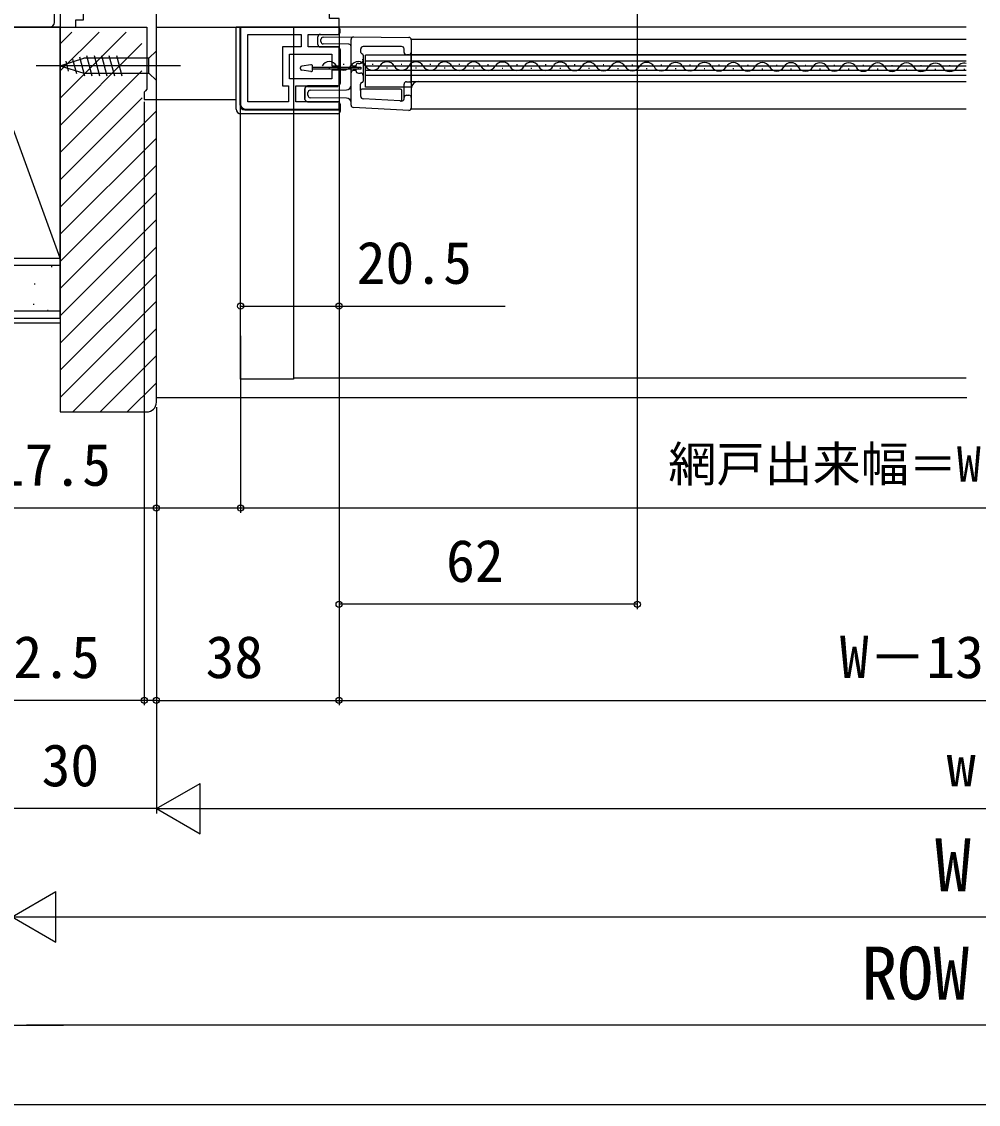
# Model space of a CAD drawing. Units: millimetres, scale not verified. Extents: x -525 to 525, y -783 to 779.
# Drawn here: x -101 to 97.9, y -782.7 to -557.5 of the extents above; entities that cross this region are included whole.
import ezdxf
from ezdxf.enums import TextEntityAlignment as Align

# ---------------------------------------------------------------- set-up
doc = ezdxf.new("R2010")
doc.units = ezdxf.units.MM
doc.header["$LTSCALE"] = 4
for name, color, linetype in [('0-2_YKK_11', 7, 'Continuous'), ('0-4_YKK_12', 2, 'Continuous'), ('0-5_YKK_13', 4, 'Continuous'), ('0-7_YKK_D', 6, 'Continuous'), ('0-8_YKK_ZWAK', 7, 'Continuous'), ('0-9_YSS_K', 3, 'Continuous'), ('0-A_YSS_KE', 3, 'Continuous')]:
    doc.layers.add(name, color=color, linetype=linetype)
doc.styles.add('ＭＳ ゴシック', font='')
doc.styles.get('ＭＳ ゴシック').set_extended_font_data('MS Gothic')

msp = doc.modelspace()

# ---------------------------------------------------------------- linework, layer by layer
at = {"layer": '0-2_YKK_11'}
for points in [[(-103, -444.7), (-103, -505.3), (-131, -505.3), (-131, -508.7), (-129.1, -508.7), (-128.6, -508.2), (-128.1, -507.7), (-103, -507.7), (-103, -558.7), (-98.758, -558.7), (-98.575, -558.58), (-98.025, -558.58), (-97.842, -558.7), (-95.2, -558.7)], [(-94.2, -557.7), (-94.2, -554.8), (-88.2, -554.8), (-88.2, -557.2), (-89.8, -557.2), (-89.8, -558.7), (-75, -558.7), (-75, -571.608), (-75.25, -571.904), (-75.5, -572.2), (-75.5, -573.7), (-73, -573.7), (-73, -558.7), (-35, -558.7), (-35, -556.9), (-37, -556.9), (-37, -548.7), (-40.3, -548.7)], [(-35, -558.7), (-55.5, -558.7), (-55.5, -574.7)], [(-54.5, -575.7), (-35, -575.7), (-35, -574.2), (-44, -574.2), (-44, -570.9), (-35, -570.9), (-35, -567.65), (-36.5, -567.65), (-36.5, -569.4), (-45.3, -569.4), (-45.3, -564.3), (-36.5, -564.3), (-36.5, -566.75), (-35, -566.75), (-35, -562.8), (-41.4, -562.8), (-41.4, -560.2), (-35, -560.2), (-35, -558.7)]]:
    msp.add_lwpolyline(points, dxfattribs=at)
msp.add_lwpolyline([(-54, -574.2), (-54, -560.2), (-42.9, -560.2), (-42.9, -562.8), (-46.8, -562.8), (-46.8, -570.9), (-45.5, -570.9), (-45.5, -574.2)], close=True, dxfattribs=at)
for centre, start, end in [((-95.2, -557.7), 270.00001, 359.99999), ((-54.5, -574.7), 180.00001, 269.99999)]:
    msp.add_arc(centre, 1, start, end, dxfattribs=at)
at = {"layer": '0-4_YKK_12'}
for p, q in [((-98.758, -558.7), (-97.842, -558.7)), ((-95.2, -558.7), (-89.3, -558.7)), ((95.388, -558.7), (-35.5, -558.7)), ((-20, -561.17), (-20, -575.67)), ((-20, -561.17), (95.388, -561.17)), ((95.388, -564.47), (-29.5, -564.47)), ((-29.5, -571.17), (-29.5, -564.47)), ((-20, -564.37), (95.388, -564.37)), ((-37.13, -567.098), (-36.93, -567.098)), ((-34.128, -566.345), (-33.928, -566.345)), ((-31.13, -567.112), (-30.93, -567.113)), ((-29.5, -565.67), (95.388, -565.67)), ((-29.5, -566.72), (95.388, -566.72)), ((-28.128, -566.359), (-27.928, -566.36)), ((-25.13, -567.127), (-24.93, -567.127)), ((-22.128, -566.374), (-21.928, -566.374)), ((-19.13, -567.141), (-18.93, -567.142)), ((-16.128, -566.388), (-15.928, -566.389)), ((-13.13, -567.156), (-12.93, -567.156)), ((-10.128, -566.403), (-9.928, -566.403)), ((-7.13, -567.17), (-6.93, -567.17)), ((-7.13, -567.17), (-6.93, -567.17)), ((-4.128, -566.417), (-3.928, -566.418)), ((-1.13, -567.184), (-0.93, -567.185)), ((1.872, -566.432), (2.072, -566.432)), ((4.87, -567.199), (5.07, -567.199)), ((7.871, -566.446), (8.071, -566.447)), ((10.87, -567.213), (11.07, -567.214)), ((13.871, -566.46), (14.071, -566.461)), ((16.87, -567.228), (17.07, -567.228)), ((19.871, -566.475), (20.071, -566.475)), ((22.87, -567.242), (23.07, -567.243)), ((25.871, -566.489), (26.071, -566.49)), ((28.87, -567.257), (29.07, -567.257)), ((31.871, -566.504), (32.071, -566.504)), ((34.87, -567.271), (35.07, -567.271)), ((37.871, -566.518), (38.071, -566.519)), ((40.87, -567.285), (41.07, -567.286)), ((43.871, -566.533), (44.071, -566.533)), ((46.87, -567.3), (47.07, -567.3)), ((49.871, -566.547), (50.071, -566.548)), ((52.87, -567.314), (53.07, -567.315)), ((55.871, -566.561), (56.071, -566.562)), ((58.87, -567.329), (59.07, -567.329)), ((61.871, -566.576), (62.071, -566.576)), ((64.869, -567.343), (65.069, -567.344)), ((67.871, -566.59), (68.071, -566.591)), ((70.869, -567.358), (71.069, -567.358)), ((73.871, -566.605), (74.071, -566.605)), ((76.869, -567.372), (77.069, -567.372)), ((79.871, -566.619), (80.071, -566.62)), ((82.869, -567.386), (83.069, -567.387)), ((85.871, -566.634), (86.071, -566.634)), ((88.869, -567.401), (89.069, -567.401)), ((91.871, -566.648), (92.071, -566.649)), ((94.869, -567.415), (95.069, -567.416)), ((-29.5, -567.62), (95.388, -567.62)), ((-29.5, -568.67), (95.388, -568.67)), ((-19.97, -571.17), (-29.5, -571.17)), ((-20, -569.97), (95.388, -569.97)), ((-73.5, -573.7), (-56.4, -573.7)), ((-20, -575.67), (95.388, -575.67)), ((95.388, -631.7), (-44.5, -631.7))]:
    msp.add_line(p, q, dxfattribs=at)
for centre, radius, start, end in [((-37.031, -567.556), 1.718, 29.06471, 150.65963), ((-34.027, -565.887), 1.718, 209.06471, 330.65963), ((-31.031, -567.571), 1.718, 29.06471, 150.65963), ((-28.027, -565.901), 1.718, 209.06471, 330.65963), ((-25.031, -567.585), 1.718, 29.06471, 150.65963), ((-22.027, -565.916), 1.718, 209.06471, 330.65963), ((-19.031, -567.6), 1.718, 29.06471, 150.65963), ((-16.027, -565.93), 1.718, 209.06471, 330.65963), ((-13.031, -567.614), 1.718, 29.06471, 150.65963), ((-10.027, -565.945), 1.718, 209.06471, 330.65963), ((-7.031, -567.629), 1.718, 29.06471, 150.65963), ((-4.027, -565.959), 1.718, 209.06471, 330.65963), ((-1.031, -567.643), 1.718, 29.06471, 150.65963), ((1.973, -565.973), 1.718, 209.06471, 330.65963), ((4.969, -567.657), 1.718, 29.06471, 150.65963), ((7.973, -565.988), 1.718, 209.06471, 330.65963), ((10.969, -567.672), 1.718, 29.06471, 150.65963), ((13.973, -566.002), 1.718, 209.06471, 330.65963), ((16.969, -567.686), 1.718, 29.06471, 150.65963), ((19.973, -566.017), 1.718, 209.06471, 330.65963), ((22.969, -567.701), 1.718, 29.06471, 150.65963), ((25.973, -566.031), 1.718, 209.06471, 330.65963), ((28.969, -567.715), 1.718, 29.06471, 150.65963), ((31.973, -566.046), 1.718, 209.06471, 330.65963), ((34.968, -567.73), 1.718, 29.06471, 150.65963), ((37.973, -566.06), 1.718, 209.06471, 330.65963), ((40.968, -567.744), 1.718, 29.06471, 150.65963), ((43.972, -566.074), 1.718, 209.06471, 330.65963), ((46.968, -567.758), 1.718, 29.06471, 150.65963), ((49.972, -566.089), 1.718, 209.06471, 330.65963), ((52.968, -567.773), 1.718, 29.06471, 150.65963), ((55.972, -566.103), 1.718, 209.06471, 330.65963), ((58.968, -567.787), 1.718, 29.06471, 150.65963), ((61.972, -566.118), 1.718, 209.06471, 330.65963), ((64.968, -567.802), 1.718, 29.06471, 150.65963), ((67.972, -566.132), 1.718, 209.06471, 330.65963), ((70.968, -567.816), 1.718, 29.06471, 150.65963), ((73.972, -566.147), 1.718, 209.06471, 330.65963), ((76.968, -567.831), 1.718, 29.06471, 150.65963), ((79.972, -566.161), 1.718, 209.06471, 330.65963), ((82.968, -567.845), 1.718, 29.06471, 150.65963), ((85.972, -566.175), 1.718, 209.06471, 330.65963), ((88.968, -567.86), 1.718, 29.06471, 150.65963), ((91.972, -566.19), 1.718, 209.06471, 330.65963), ((94.968, -567.874), 1.718, 75.85249, 150.65963), ((-18.5, -571.47), 1.5, 90, 180)]:
    msp.add_arc(centre, radius, start, end, dxfattribs=at)
at = {"layer": '0-5_YKK_13'}
for p, q in [((-56.4, -575.7), (-56.4, -558.7)), ((-55.6, -558.7), (-56.4, -558.7)), ((-55.6, -574.9), (-55.6, -558.7)), ((-55.6, -574.9), (-55.6, -558.7)), ((-38.9, -560.2), (-35.3, -560.2)), ((-34.8, -559.7), (-34.8, -559.2)), ((-39.4, -562.3), (-39.4, -560.7)), ((-38.9, -562.8), (-35.3, -562.8)), ((-38.8, -561.669), (-38.8, -561.275)), ((-38.304, -560.775), (-32.004, -560.72)), ((-32.996, -562.216), (-38.304, -562.169)), ((-32.5, -565.334), (-32.5, -561.22)), ((-22, -562.72), (-30, -562.72)), ((-20, -561.32), (-20, -563.92)), ((-93, -566.7), (-88.084, -565.15)), ((-88.989, -564.859), (-87.933, -568.8)), ((-74.55, -565.15), (-88.084, -565.15)), ((-87.506, -564.6), (-86.38, -568.8)), ((-85.953, -564.6), (-84.827, -568.8)), ((-84.4, -564.6), (-83.274, -568.8)), ((-82.847, -564.6), (-81.721, -568.8)), ((-81.294, -564.6), (-80.169, -568.8)), ((-73, -563.6), (-74.55, -565.15)), ((-74.55, -568.25), (-74.55, -565.15)), ((-73, -569.8), (-73, -563.6)), ((-34.8, -563.3), (-34.8, -570.4)), ((-30.5, -563.92), (-30.5, -563.22)), ((-30, -564.512), (-30, -569.921)), ((-21.5, -563.92), (-21.5, -563.22)), ((-20.873, -564.42), (-21, -564.42)), ((-20.5, -564.42), (-20.873, -564.42)), ((-20, -570.32), (-20, -563.92)), ((-68, -566.7), (-98, -566.7)), ((-93, -566.7), (-88.084, -568.25)), ((-91.853, -565.762), (-91.304, -567.812)), ((-90.421, -565.31), (-89.608, -568.346)), ((-43.004, -567.338), (-43.004, -567.062)), ((-40.846, -566.498), (-42.746, -566.765)), ((-40.504, -567.605), (-40.504, -566.795)), ((-40.504, -567), (-30.504, -567)), ((-32.5, -566.246), (-32.5, -565.334)), ((-32.5, -567.043), (-32.5, -566.246)), ((-32.5, -567.398), (-32.5, -567.043)), ((-32.5, -568.194), (-32.5, -567.398)), ((-32, -566.744), (-31.5, -566.744)), ((-32, -566.744), (-32, -567)), ((-32, -567.4), (-32, -567.696)), ((-31.5, -566.72), (-31.5, -566.744)), ((-31.5, -566.744), (-31.5, -567)), ((-31.5, -567.4), (-31.5, -567.696)), ((-31, -566.22), (-30.593, -566.22)), ((-30.593, -566.22), (-30.592, -566.22)), ((-30.522, -566.22), (-30.593, -566.22)), ((-30.127, -565.334), (-30.092, -565.72)), ((-88.084, -568.25), (-74.55, -568.25)), ((-73, -569.8), (-74.55, -568.25)), ((-40.846, -567.902), (-42.746, -567.635)), ((-32.5, -569.106), (-32.5, -568.194)), ((-32.5, -574.89), (-32.5, -569.106)), ((-31.5, -567.696), (-32, -567.696)), ((-31.5, -567.696), (-31.5, -567.72)), ((-30.593, -568.22), (-30.522, -568.22)), ((-42.1, -573.7), (-42.1, -571.5)), ((-42.1, -571.5), (-42.1, -573.5)), ((-35.3, -570.9), (-41.6, -570.9)), ((-41.6, -571), (-35.3, -571)), ((-41.004, -571.794), (-33.491, -571.729)), ((-30.567, -571.853), (-30.567, -570.52)), ((-30.503, -571.917), (-30.567, -571.853)), ((-30.503, -573.076), (-30.503, -571.917)), ((-22.233, -571.553), (-30.267, -571.553)), ((-21.933, -573.749), (-21.933, -571.853)), ((-21.5, -573.56), (-21.5, -570.52)), ((-21, -570.02), (-20.961, -570.02)), ((-20.961, -570.02), (-20.3, -570.02)), ((-20, -570.32), (-20, -573.32)), ((-41.5, -572.846), (-41.5, -572.294)), ((-33.491, -573.411), (-41.004, -573.346)), ((-22.313, -573.98), (-30.029, -573.576)), ((-22.248, -574.048), (-22.313, -573.98)), ((-22.026, -574.06), (-22.248, -574.048)), ((-20.956, -572.82), (-20.873, -572.82)), ((-20.873, -572.82), (-20.5, -572.82)), ((-20, -573.32), (-20, -575.493)), ((-54.6, -575.9), (-34.8, -575.9)), ((-34.8, -575.9), (-54.6, -575.9)), ((-41.6, -574.2), (-35.3, -574.2)), ((-41.6, -574.2), (-35.3, -574.2)), ((-34.8, -576.2), (-34.8, -574.7)), ((-34.8, -574.7), (-34.8, -576.2)), ((-20.526, -575.992), (-32.026, -575.39)), ((-35.3, -576.7), (-55.4, -576.7)), ((-35.3, -576.7), (-55.4, -576.7))]:
    msp.add_line(p, q, dxfattribs=at)
for points in [[(-56.4, -575.7), (-56.4, -558.7), (-35.3, -558.7)], [(-32.004, -560.72), (-32, -560.72), (-20.496, -560.82)], [(-30.504, -567), (-30.504, -567.4), (-40.504, -567.4)], [(-31, -568.22), (-30.593, -568.22), (-30.592, -568.22)]]:
    msp.add_lwpolyline(points, dxfattribs=at)
msp.add_lwpolyline([(-55.5, -558.7), (-44.5, -558.7), (-44.5, -631.9), (-55.5, -631.9)], close=True, dxfattribs=at)
for centre, radius, start, end in [((-38.9, -560.7), 0.5, 90, 180), ((-35.3, -559.2), 0.5, 0, 90), ((-35.3, -559.7), 0.5, 270, 0), ((-38.9, -562.3), 0.5, 180, 270), ((-38.3, -561.275), 0.5, 90.5, 180), ((-38.3, -561.669), 0.5, 180, 269.5), ((-35.3, -563.3), 0.5, 0, 90), ((-33, -562.716), 0.5, 0, 89.5), ((-32, -561.22), 0.5, 90.5, 180), ((-20.5, -561.32), 0.5, 0, 89.5), ((-20.5, -563.92), 0.5, 270, 0), ((-42.704, -567.062), 0.3, 98, 180), ((-42.704, -567.338), 0.3, 180, 262), ((-40.804, -566.795), 0.3, 360, 98), ((-32.001, -566.245), 0.499, 180.13251, 270.13186), ((-31, -566.72), 0.5, 90, 180), ((-40.804, -567.605), 0.3, 262, 360), ((-32.001, -568.195), 0.499, 89.86819, 179.86744), ((-31, -567.72), 0.5, 180, 270), ((-30.522, -568.72), 0.5, 359.99887, 89.99894), ((-41.6, -571.4), 0.5, 90, 180), ((-41.6, -571.5), 0.5, 90, 180), ((-41, -572.294), 0.5, 90.5, 180), ((-35.3, -570.4), 0.5, 270, 0), ((-33.5, -570.729), 1, 270.5, 0), ((-20.3, -570.32), 0.3, 0, 90), ((-41.6, -573.7), 0.5, 180, 270), ((-41.6, -573.7), 0.5, 180, 270), ((-41, -572.846), 0.5, 180, 269.5), ((-33.5, -574.411), 1, 0, 89.5), ((-30.003, -573.076), 0.5, 180.00166, 266.99834), ((-20.5, -573.32), 0.5, 0, 90), ((-55.4, -575.7), 1, 180, 270), ((-55.4, -575.7), 1, 180, 270), ((-54.6, -574.9), 1, 180, 270), ((-54.6, -574.9), 1, 180, 270), ((-35.3, -574.7), 0.5, 0, 90), ((-35.3, -574.7), 0.5, 0, 90), ((-35.3, -576.2), 0.5, 270, 0), ((-35.3, -576.2), 0.5, 270, 0), ((-32, -574.89), 0.5, 180, 267), ((-20.5, -575.493), 0.5, 267, 0)]:
    msp.add_arc(centre, radius, start, end, dxfattribs=at)
for centre, major_axis, ratio, start_param, end_param in [((-30, -563.22), (0.354, -0.354), 0.999924, 2.3562326, 3.9269527), ((-22, -563.22), (-0.354, -0.354), 0.999924, 2.3562326, 3.9269527), ((-30.2, -563.92), (0.212, 0.212), 0.999924, 2.3562326, 3.7595486), ((-30.3, -564.512), (0.212, 0.212), 0.999924, 5.4978252, 6.9011413), ((-21, -563.92), (-0.5, 0), 0.999962, 6.2831853, 7.8539816), ((-30.592, -565.72), (0.337, 0.369), 0.999579, 3.8824251, 5.452385), ((-30.267, -570.52), (0.212, -0.212), 0.999924, 2.4108916, 3.9269527), ((-30.267, -571.853), (0.212, -0.212), 0.999924, 2.3562326, 3.9269527), ((-30.3, -569.921), (0.212, -0.212), 0.999924, 5.5524843, 7.0685454), ((-22.233, -571.853), (-0.212, -0.212), 0.999924, 2.3562326, 3.9269527), ((-21, -570.52), (-0.5, 0), 0.999962, 4.712389, 6.2831853), ((-22.233, -573.749), (-0.207, 0.218), 0.99992, 2.3300547, 3.9531306), ((-22, -573.56), (-0.344, 0.363), 0.99992, 2.3300547, 3.9531306), ((-20.956, -573.32), (-0.5, 0), 0.999962, 4.712389, 6.2831853)]:
    msp.add_ellipse(centre, major_axis=major_axis, ratio=ratio, start_param=start_param, end_param=end_param, dxfattribs=at)
at = {"layer": '0-7_YKK_D'}
for p, q in [((27.001, -544.7), (27.001, -679.7)), ((-35, -559.2), (-35, -617.7)), ((-35, -559.2), (-35, -699.7)), ((-35, -559.2), (-35, -679.7)), ((-35, -559.2), (-35, -699.7)), ((-75.5, -574.201), (-75.5, -699.7)), ((-55.5, -620.9), (-55.5, -615.7)), ((-55.5, -622.9), (-55.5, -659.7)), ((-55.5, -622.9), (-55.5, -659.7)), ((-73, -637.7), (-73, -722.2)), ((-73, -637.7), (-73, -722.2)), ((-73, -637.7), (-73, -699.7)), ((-73, -637.7), (-73, -699.7)), ((-73, -637.7), (-73, -659.7)), ((249.5, -658.7), (-55.5, -658.7)), ((27.001, -678.7), (-35, -678.7)), ((-75.5, -698.7), (-103.827, -698.7)), ((-73, -698.7), (-75.5, -698.7)), ((-73, -698.7), (-70.45, -698.7)), ((-73, -698.7), (-35, -698.7)), ((-35, -698.7), (229, -698.7)), ((-73, -721.2), (-63.907, -715.95)), ((-63.907, -726.45), (-63.907, -715.95)), ((-73, -721.2), (-103, -721.2)), ((-73, -721.2), (-63.907, -726.45)), ((-73, -721.2), (-54.813, -721.2)), ((-62.5, -721.2), (256.5, -721.2)), ((-103, -743.7), (-93.907, -738.45)), ((-93.907, -748.95), (-93.907, -738.45)), ((-103, -743.7), (-93.907, -748.95)), ((-103, -743.7), (-84.813, -743.7)), ((-92.5, -743.7), (286.5, -743.7)), ((-110.5, -766.2), (-92.313, -766.2)), ((294, -766.2), (-100, -766.2))]:
    msp.add_line(p, q, dxfattribs=at)
for points in [[(-55.5, -616.7), (-35, -616.7), (-0.495, -616.7)], [(-55.5, -658.7), (-73, -658.7), (-106.55, -658.7)]]:
    msp.add_lwpolyline(points, dxfattribs=at)
for centre in [(-55.5, -616.7), (-35, -616.7), (-73, -658.7), (-55.5, -658.7), (-55.5, -658.7), (-35, -678.7), (27.001, -678.7), (-75.5, -698.7), (-73, -698.7), (-73, -698.7), (-35, -698.7), (-35, -698.7)]:
    msp.add_circle(centre, 0.637, dxfattribs=at)
at = {"layer": '0-8_YKK_ZWAK'}
msp.add_lwpolyline([(-525, -782.7), (525, -782.7), (525, 747.3)], dxfattribs=at)
at = {"layer": '0-9_YSS_K'}
for p, q in [((-93, -558.7), (-110.5, -558.7)), ((-93, -606.7), (-93, -558.7)), ((-93, -562.139), (-90.561, -559.7)), ((-93, -567.795), (-84.905, -559.7)), ((-93, -573.452), (-79.248, -559.7)), ((-93, -579.109), (-76, -562.109)), ((-93, -584.766), (-76, -567.766)), ((-93, -590.423), (-75.964, -573.387)), ((-93, -596.08), (-73, -576.08)), ((-93, -601.737), (-73, -581.737)), ((-93, -607.393), (-73, -587.393)), ((-93, -613.05), (-73, -593.05)), ((-93, -618.707), (-73, -598.707)), ((-93, -624.364), (-73, -604.364)), ((-242, -608.2), (-93, -608.2)), ((-94.684, -608.53), (-94.884, -608.53)), ((-93, -630.021), (-73, -610.021)), ((-98.192, -612.148), (-98.392, -612.148)), ((-98.419, -616.359), (-98.619, -616.359)), ((-93, -635.678), (-73, -615.678)), ((-242, -617.7), (-93, -617.7)), ((-95.463, -617.605), (-95.663, -617.605)), ((-242, -620.2), (-93, -620.2)), ((-90.366, -638.7), (-73, -621.335)), ((-84.709, -638.7), (-73, -626.991)), ((-79.052, -638.7), (-73, -632.648)), ((-73, -635.7), (95.5, -635.7))]:
    msp.add_line(p, q, dxfattribs=at)
msp.add_lwpolyline([(-110.5, -606.7), (-93, -606.7), (-110.5, -558.7)], dxfattribs=at)
at = {"layer": '0-A_YSS_KE'}
for p, q in [((-242, -606.7), (-93, -606.7)), ((-93, -619.2), (-93, -606.7)), ((-242, -619.2), (-93, -619.2))]:
    msp.add_line(p, q, dxfattribs=at)
for points in [[(-93, -536.7), (-93, -638.7), (-75, -638.7)], [(-73, -636.7), (-73, -550.7), (-76, -550.7), (-76, -538.7), (-78, -536.7), (-93, -536.7)]]:
    msp.add_lwpolyline(points, dxfattribs=at)
msp.add_arc((-75, -636.7), 2, 270.00001, 359.99999, dxfattribs=at)

# ---------------------------------------------------------------- texts
at = {"layer": '0-7_YKK_D', "style": 'ＭＳ ゴシック'}
for s, height, p in [('20.5', 8.798, (-31.336, -614.7)), ('17.5', 8.798, (-106.391, -656.7)), ('網戸出来幅＝W－95', 7.331, (33.449, -655.393)), ('62', 8.798, (-12.761, -676.7)), ('2.5', 8.798, (-102.714, -696.7)), ('38', 8.798, (-62.761, -696.7)), ('W－136', 8.798, (69.114, -696.7)), ('30', 8.798, (-96.864, -719.2)), ('w', 8.798, (91.341, -719.2)), ('W', 11, (88.903, -741.7)), ('ROW', 11, (73.563, -764.2))]:
    msp.add_text(s, height=height, dxfattribs=at).set_placement(p, align=Align.BOTTOM_LEFT)

doc.saveas('drawing.dxf')
